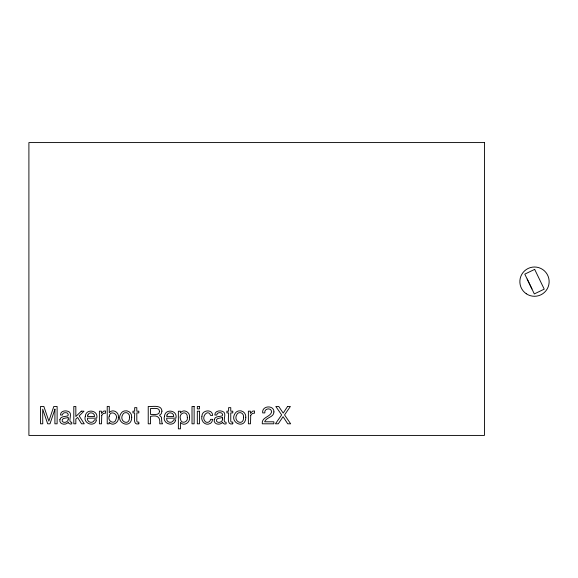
<?xml version="1.0" encoding="UTF-8"?>
<svg xmlns="http://www.w3.org/2000/svg" width="578" height="578" viewBox="0 0 578 578"><rect width="100%" height="100%" fill="white"/><g stroke="black" fill="none" stroke-linecap="round" stroke-linejoin="round"><path stroke-width="0.87" d="M527.201 279.073L531.97 288.964M54.939 409.195L54.896 423.804L57.121 423.804L57.121 406.479L53.797 406.479L48.855 421.124L43.877 406.479L40.518 406.479L40.518 423.804L42.758 423.804L42.7 409.195L47.678 423.804L49.997 423.804L54.939 409.195M187.308 417.41C188.58 422.092 181.138 424.57 180.509 419.281C178.125 412.764 187.64 409.737 187.308 417.41M109.235 416.203C107.031 421.109 114.798 425.141 115.954 419.375C118.895 413.834 110.123 409.708 109.235 416.203M118.338 417.244C119.328 422.258 112.479 426.998 109.177 422.186L109.177 423.804L107.219 423.804L107.219 406.421L109.278 406.421L109.278 412.706C112.5 408.422 119.335 412.237 118.338 417.244M131.719 417.222C131.625 430.429 113.729 422.417 121.568 412.692A5.209 5.209 0 0 1 124.617 410.929C128.417 409.975 132.145 413.349 131.719 417.222M201.924 416.261C200.552 421.008 205.457 426.174 210.11 423.515A4.335 4.335 0 0 0 212.018 421.507L212.632 419.332L210.573 419.332C210.327 421.232 208.557 422.778 206.606 422.272A2.601 2.601 0 0 1 204.887 421.051C200.971 416.76 208.217 408.502 210.573 415.416L212.632 415.416C212.545 408.66 201.722 409.918 201.924 416.261M245.802 417.222C245.708 430.429 227.811 422.417 235.651 412.692A5.209 5.209 0 0 1 238.692 410.929C242.5 409.975 246.228 413.349 245.802 417.222M85.306 416.283C82.755 423.732 94.908 427.72 96.562 419.838L94.474 419.838C93.448 424.042 86.621 422.641 87.48 418.169L96.736 418.169C98.766 410.142 85.804 408.22 85.306 416.283M164.492 416.283C161.941 423.732 174.094 427.72 175.741 419.838L173.653 419.838C172.627 424.042 165.807 422.641 166.666 418.169L175.922 418.169C177.945 410.142 164.99 408.22 164.492 416.283M189.476 417.208C190.588 422.186 183.985 426.976 180.481 422.388L180.481 428.833L178.364 428.833L178.364 411.233L180.423 411.233L180.423 412.909C183.493 408.386 190.415 412.208 189.476 417.208M159.564 411.377C159.615 415.857 153.184 414.101 150.569 414.419L150.569 408.494C153.177 408.899 159.456 406.898 159.564 411.377M59.888 419.657C58.905 424.519 66.037 425.69 68.349 422.128L68.71 423.291L70.306 424.071L71.766 423.862L71.766 422.294C67.518 422.691 72.25 414.592 69.584 412.201C66.824 409.824 60.314 410.481 60.473 415.026L62.453 415.026C62.503 412.482 65.755 412.208 67.525 413.147L68.298 414.722L67.792 415.95C65.162 416.651 60.596 416.124 59.888 419.657M214.236 419.657C213.253 424.519 220.384 425.69 222.689 422.128L223.057 423.291L224.647 424.071L226.114 423.862L226.114 422.294C221.858 422.691 226.598 414.592 223.932 412.201C221.164 409.824 214.662 410.481 214.814 415.026L216.793 415.026C216.851 412.482 220.102 412.208 221.873 413.147L222.646 414.722L222.133 415.95C219.503 416.651 214.944 416.124 214.236 419.657M273.943 411.919C273.921 417.424 266.198 417.208 264.645 421.796L273.864 421.796L273.864 423.804L262.275 423.804C261.379 417.078 270.266 417.208 271.595 412.013C271.674 407.215 263.857 408.27 264.84 412.909L262.687 412.909C261.502 405.554 274.073 404.687 273.943 411.919M129.501 417.28C129.696 426.839 118.114 421.239 123.02 414.144A2.89 2.89 0 0 1 124.942 412.75C127.702 411.962 129.855 414.664 129.501 417.28M243.584 417.28C243.779 426.839 232.197 421.239 237.103 414.144A2.89 2.89 0 0 1 239.025 412.75C241.785 411.962 243.938 414.664 243.584 417.28M161.948 411.153L161.305 413.696L159.506 415.286L161.435 417.251L161.854 422.352L162.606 423.804L159.73 423.804C160.503 417.027 157.404 414.845 150.569 416.37L150.569 423.804L148.228 423.804L148.228 406.479C152.317 406.876 161.703 404.383 161.948 411.153M68.24 419.086C68.414 421.976 63.833 423.681 62.207 421.261C61.239 417.511 66.203 418.501 68.24 417.374L68.24 419.086M222.588 419.086C222.761 421.976 218.173 423.681 216.555 421.261C215.58 417.511 220.55 418.501 222.588 417.374L222.588 419.086M101.735 415.271L101.526 423.804L99.402 423.804L99.402 411.175L101.417 411.175L101.417 413.357L103.672 411.117L105.543 410.951L105.543 413.191L103.433 413.386L101.735 415.271M250.722 415.271L250.505 423.804L248.381 423.804L248.381 411.175L250.397 411.175L250.397 413.357L252.651 411.117L254.522 410.951L254.522 413.191L252.413 413.386L250.722 415.271M87.834 414.997L87.538 416.478L94.554 416.478C94.973 412.555 89.048 411.305 87.834 414.997M167.013 414.997L166.724 416.478L173.74 416.478C174.159 412.555 168.234 411.305 167.013 414.997M287.577 406.479L283.191 413.104L278.769 406.479L275.829 406.479L281.645 414.925L275.439 423.804L278.271 423.804L283.068 416.68L287.736 423.804L290.655 423.804L284.557 414.925L290.366 406.479L287.577 406.479M81.281 411.175L75.834 416.536L75.834 406.479L73.796 406.479L73.796 423.804L75.834 423.804L75.834 419.064L77.611 417.432L81.549 423.804L84.265 423.804L79.157 415.9L83.991 411.175L81.281 411.175M534.679 269.37L524.788 274.138L534.325 293.92L544.216 289.152L534.679 269.37M138.828 423.804C132.391 425.668 134.985 416.117 134.667 412.909L132.954 412.909L132.954 411.175L134.667 411.175L134.667 407.649L136.813 407.649L136.813 411.175L138.828 411.175L138.828 412.909L136.813 412.909L136.813 421.145L137.261 422.034L138.828 422.128L138.828 423.804M232.775 423.804C226.33 425.668 228.931 416.117 228.613 412.909L226.901 412.909L226.901 411.175L228.613 411.175L228.613 407.649L230.759 407.649L230.759 411.175L232.775 411.175L232.775 412.909L230.759 412.909L230.759 421.145L231.207 422.034L232.775 422.128L232.775 423.804M484.436 142.578L28.9 142.578L28.9 435.422L484.436 435.422L484.436 142.578M194.136 406.479L192.012 406.479L192.012 423.804L194.136 423.804L194.136 406.479M199.475 406.479L197.322 406.479L197.322 408.884L199.475 408.884L199.475 406.479M199.475 411.233L197.322 411.233L197.322 423.804L199.475 423.804L199.475 411.233M526.255 293.747A14.638 14.638 0 0 0 549.1 282.736A14.638 14.638 0 0 0 528.14 268.459A14.638 14.638 0 0 0 526.255 293.747"/></g></svg>
